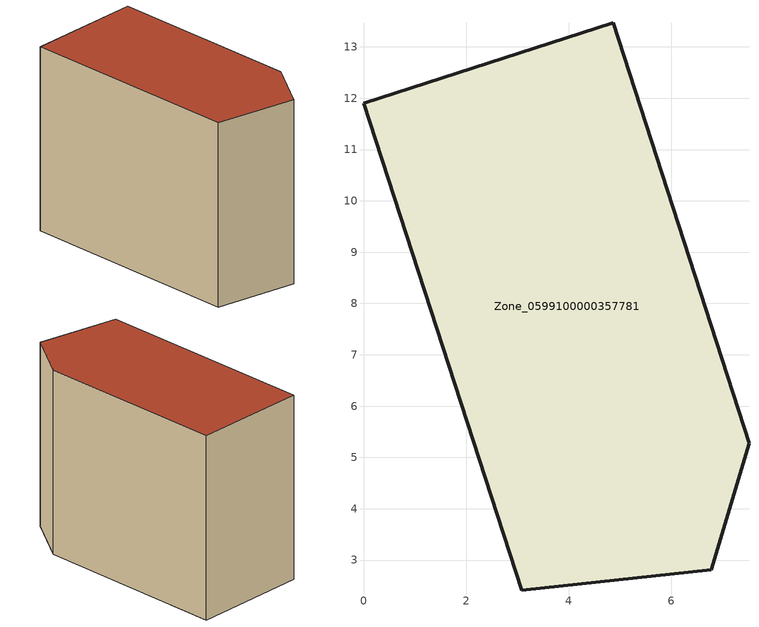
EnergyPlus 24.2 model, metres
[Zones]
Zone_0599100000357781
 floor ground (C_G): 6.78,2.81 3.08,2.41 0,11.9 4.87,13.48 7.51,5.28 z3.15
 wall outside (C_F): 3.08,2.41 6.78,2.81 7.51,5.28 4.87,13.48 0,11.9 3.08,2.41 z3.15:11.5
 roof outside (C_R): 7.51,5.28 4.87,13.48 0,11.9 3.08,2.41 6.78,2.81 z11.5
[BUILDING]
Pand.0599100000357781: North Axis=0; Terrain=City; Loads Convergence Tolerance Value=0.04; Temperature Convergence Tolerance Value=0.4; Solar Distribution=FullExterior; Maximum Number of Warmup Days=25; Minimum Number of Warmup Days=1
[Site:Location]
Rotterdam.The.Hague.AP_ZH_NLD Design_Conditions: Latitude=51.96; Longitude=4.45; Time Zone=1; Elevation=-4.5
[SITE:GROUNDTEMPERATURE:BUILDINGSURFACE]
18, 18, 18, 18, 18, 18, 18, 18, 18, 18, 18, 18
[MATERIAL] Thermal Absorptance=0.9; Solar Absorptance=0.7; Visible Absorptance=0.7
Name | Roughness | Thickness | Conductivity | Density | Specific Heat
G.TI.1992-2005 | MediumSmooth | 0.15 | 0.06 | 540 | 1210
F.TI.1992-2005 | Rough | 0.3 | 0.12 | 1920 | 840
R.TI.1992-2005 | MediumRough | 0.2 | 0.08 | 1500 | 1000
[CONSTRUCTION]
C_G: G.TI.1992-2005
C_F: F.TI.1992-2005
C_R: R.TI.1992-2005
[ZONE]
Zone_0599100000357781: Type=1; Multiplier=1; Ceiling Height=Autocalculate; Volume=Autocalculate; Floor Area=autocalculate; Part of Total Floor Area=Yes
[ZONEINFILTRATION:DESIGNFLOWRATE]
Infil_Zone_0599100000357781: Zone or ZoneList or Space or SpaceList=Zone_0599100000357781; Schedule=AlwaysOn; Design Flow Rate Calculation Method=Flow/Area; Flow Rate per Floor Area=0.0015; Constant Term Coefficient=1; Temperature Term Coefficient=0; Velocity Term Coefficient=0; Velocity Squared Term Coefficient=0
[HVACTEMPLATE:ZONE:IDEALLOADSAIRSYSTEM]
Zone_0599100000357781: Maximum Heating Supply Air Temperature=50; Minimum Cooling Supply Air Temperature=13; Maximum Heating Supply Air Humidity Ratio=0.0156; Minimum Cooling Supply Air Humidity Ratio=0.0077; Heating Limit=NoLimit; Cooling Limit=NoLimit; Dehumidification Control Type=ConstantSensibleHeatRatio; Cooling Sensible Heat Ratio=0.7; Dehumidification Setpoint=60; Humidification Control Type=None; Humidification Setpoint=30; Outdoor Air Method=None; Outdoor Air Flow Rate per Person=0.00944; Outdoor Air Flow Rate per Zone Floor Area=0; Outdoor Air Flow Rate per Zone=0; Demand Controlled Ventilation Type=None; Outdoor Air Economizer Type=NoEconomizer; Heat Recovery Type=None; Sensible Heat Recovery Effectiveness=0.7; Latent Heat Recovery Effectiveness=0.65
[ZONECONTROL:THERMOSTAT]
ThermostatControl_Zone_0599100000357781: Zone or ZoneList=Zone_0599100000357781; Control Type Schedule=DualSetpointControlType; Control 1=Thermostat_Zone_0599100000357781; Temperature Difference Between Cutout And Setpoint=0
[THERMOSTATSETPOINT:DUALSETPOINT]
Thermostat_Zone_0599100000357781: Heating Setpoint Temperature Schedule=HeatingSetpoint_Zone_0599100000357781; Cooling Setpoint Temperature Schedule=CoolingSetpoint_Zone_0599100000357781
[SCHEDULE:COMPACT]
HeatingSetpoint_Zone_0599100000357781: Through: 12/31, For: AllDays, Until: 24:00, 21
CoolingSetpoint_Zone_0599100000357781: Through: 12/31, For: AllDays, Until: 24:00, 24
DualSetpointControlType: Through: 12/31, For: AllDays, Until: 24:00, 4
AlwaysOn: Through: 12/31, For: AllDays, Until: 24:00, 1
